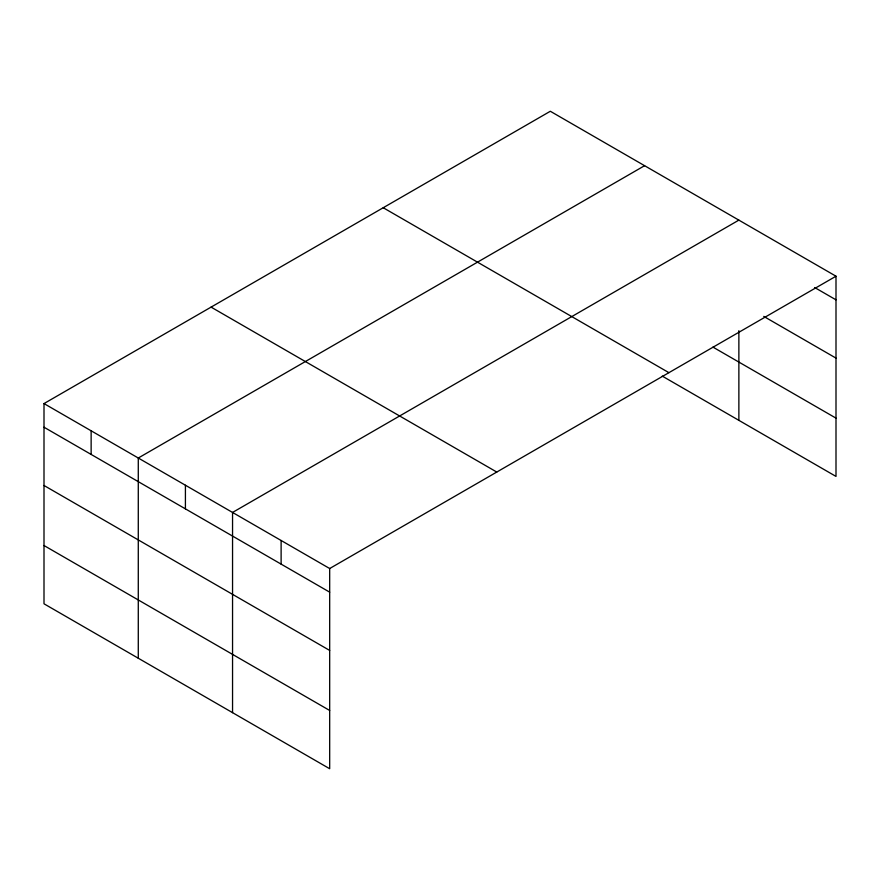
<?xml version="1.0" encoding="UTF-8"?>
<svg xmlns="http://www.w3.org/2000/svg" width="880" height="880" viewBox="0 0 880 880"><rect width="100%" height="100%" fill="white"/><g stroke="black" fill="none" stroke-linecap="round" stroke-linejoin="round"><path stroke-width="1.32" d="M44 403.579L329.681 568.524L329.681 768.735L44 603.79L44 403.579L550.319 111.265L836 276.21L836 476.421L662.266 376.112M644.589 165.693L138.281 458.018L138.281 658.229M738.87 220.121L232.551 512.446L232.551 712.657M329.681 568.524L836 276.21M814.682 287.529L836 299.838M763.741 316.393L836 358.116M712.943 347.105L836 418.143M383.229 207.735L668.921 372.669M211.079 307.12L496.771 472.054M44 427.218L329.681 592.163M44 485.485L329.681 650.43M44 545.523L329.681 710.468M738.87 330.682L738.87 420.332M281.116 540.485L281.116 564.124M185.416 485.232L185.416 508.871M91.135 430.793L91.135 454.432"/></g></svg>
